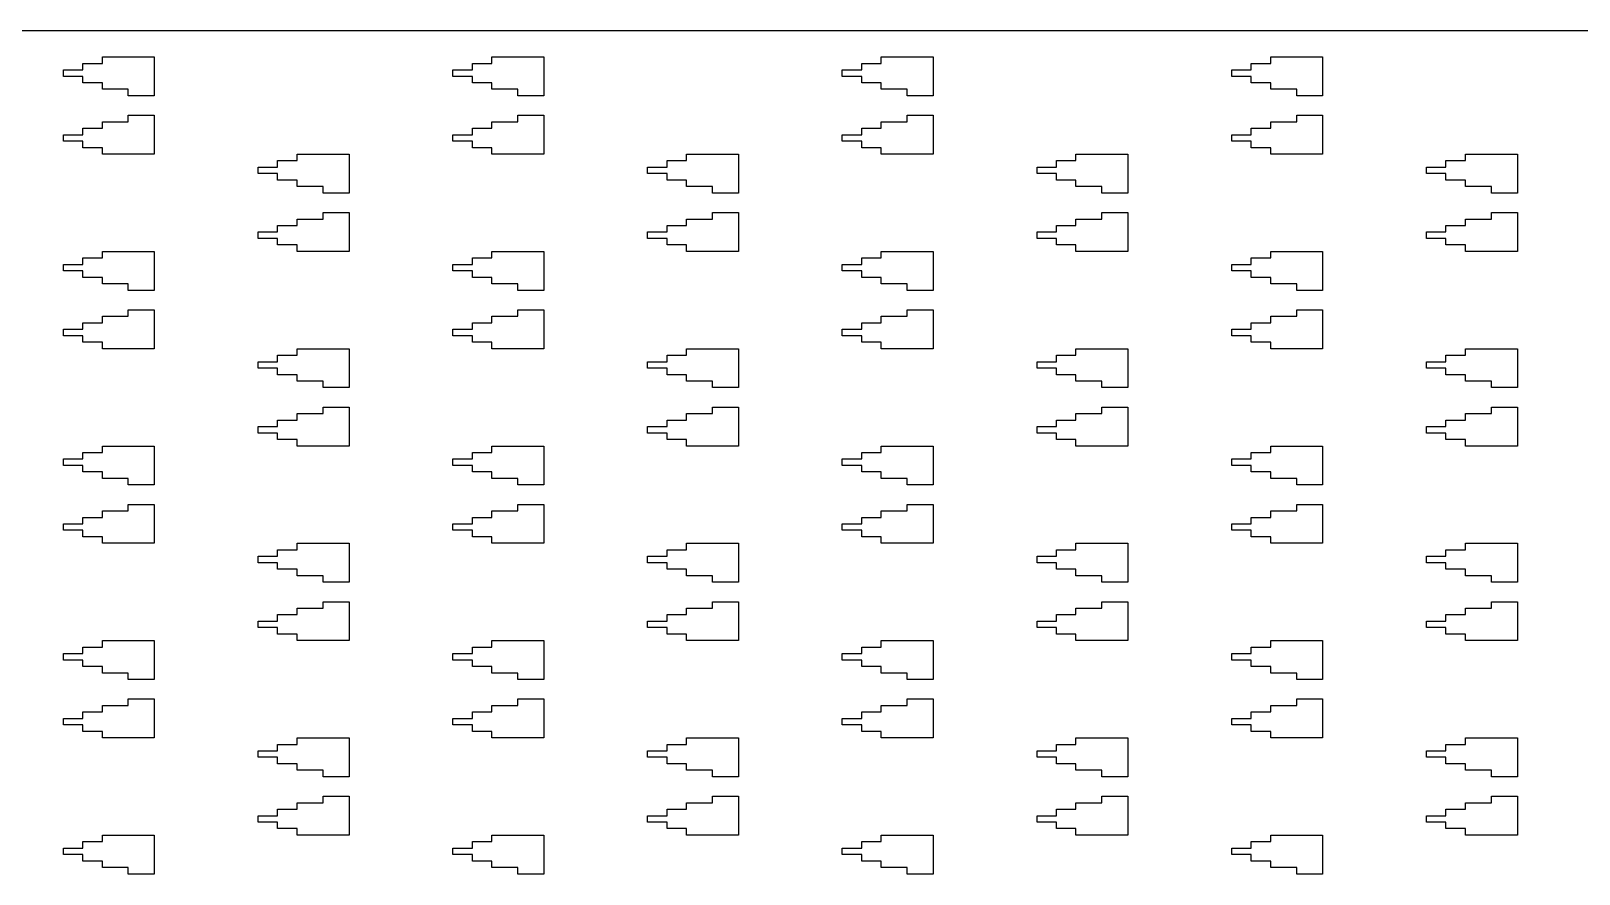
# Model space of a CAD drawing. Extents: x -38350 to 38650, y -35000 to 36000.
# Drawn here: x 65 to 303.5, y 35870 to 36000 of the extents above; entities that cross this region are included whole.
import ezdxf

# ---------------------------------------------------------------- set-up
doc = ezdxf.new("R2010")
doc.units = 0
doc.header["$MEASUREMENT"] = 0

msp = doc.modelspace()

# ---------------------------------------------------------------- linework, layer by layer
for p, q in [((7500, 36000), (-7500, 36000)), ((73, 35994), (73, 35995)), ((73, 35995), (76, 35995)), ((76, 35995), (76, 35996)), ((76, 35996), (84, 35996)), ((84, 35996), (84, 35990)), ((133, 35994), (133, 35995)), ((133, 35995), (136, 35995)), ((136, 35995), (136, 35996)), ((136, 35996), (144, 35996)), ((144, 35996), (144, 35990)), ((193, 35994), (193, 35995)), ((193, 35995), (196, 35995)), ((196, 35995), (196, 35996)), ((196, 35996), (204, 35996)), ((204, 35996), (204, 35990)), ((253, 35994), (253, 35995)), ((253, 35995), (256, 35995)), ((256, 35995), (256, 35996)), ((256, 35996), (264, 35996)), ((264, 35996), (264, 35990)), ((70, 35993), (70, 35994)), ((70, 35994), (73, 35994)), ((73, 35993), (70, 35993)), ((73, 35992), (73, 35993)), ((130, 35993), (130, 35994)), ((130, 35994), (133, 35994)), ((133, 35993), (130, 35993)), ((133, 35992), (133, 35993)), ((190, 35993), (190, 35994)), ((190, 35994), (193, 35994)), ((193, 35993), (190, 35993)), ((193, 35992), (193, 35993)), ((250, 35993), (250, 35994)), ((250, 35994), (253, 35994)), ((253, 35993), (250, 35993)), ((253, 35992), (253, 35993)), ((76, 35992), (73, 35992)), ((76, 35991), (76, 35992)), ((80, 35991), (76, 35991)), ((80, 35990), (80, 35991)), ((84, 35990), (80, 35990)), ((136, 35992), (133, 35992)), ((136, 35991), (136, 35992)), ((140, 35991), (136, 35991)), ((140, 35990), (140, 35991)), ((144, 35990), (140, 35990)), ((196, 35992), (193, 35992)), ((196, 35991), (196, 35992)), ((200, 35991), (196, 35991)), ((200, 35990), (200, 35991)), ((204, 35990), (200, 35990)), ((256, 35992), (253, 35992)), ((256, 35991), (256, 35992)), ((260, 35991), (256, 35991)), ((260, 35990), (260, 35991)), ((264, 35990), (260, 35990)), ((73, 35984), (73, 35985)), ((73, 35985), (76, 35985)), ((76, 35985), (76, 35986)), ((76, 35986), (80, 35986)), ((80, 35986), (80, 35987)), ((80, 35987), (84, 35987)), ((84, 35987), (84, 35981)), ((133, 35984), (133, 35985)), ((133, 35985), (136, 35985)), ((136, 35985), (136, 35986)), ((136, 35986), (140, 35986)), ((140, 35986), (140, 35987)), ((140, 35987), (144, 35987)), ((144, 35987), (144, 35981)), ((193, 35984), (193, 35985)), ((193, 35985), (196, 35985)), ((196, 35985), (196, 35986)), ((196, 35986), (200, 35986)), ((200, 35986), (200, 35987)), ((200, 35987), (204, 35987)), ((204, 35987), (204, 35981)), ((253, 35984), (253, 35985)), ((253, 35985), (256, 35985)), ((256, 35985), (256, 35986)), ((256, 35986), (260, 35986)), ((260, 35986), (260, 35987)), ((260, 35987), (264, 35987)), ((264, 35987), (264, 35981)), ((70, 35983), (70, 35984)), ((70, 35984), (73, 35984)), ((73, 35983), (70, 35983)), ((73, 35982), (73, 35983)), ((130, 35983), (130, 35984)), ((130, 35984), (133, 35984)), ((133, 35983), (130, 35983)), ((133, 35982), (133, 35983)), ((190, 35983), (190, 35984)), ((190, 35984), (193, 35984)), ((193, 35983), (190, 35983)), ((193, 35982), (193, 35983)), ((250, 35983), (250, 35984)), ((250, 35984), (253, 35984)), ((253, 35983), (250, 35983)), ((253, 35982), (253, 35983)), ((76, 35982), (73, 35982)), ((76, 35981), (76, 35982)), ((84, 35981), (76, 35981)), ((106, 35980), (106, 35981)), ((106, 35981), (114, 35981)), ((114, 35981), (114, 35975)), ((136, 35982), (133, 35982)), ((136, 35981), (136, 35982)), ((144, 35981), (136, 35981)), ((166, 35980), (166, 35981)), ((166, 35981), (174, 35981)), ((174, 35981), (174, 35975)), ((196, 35982), (193, 35982)), ((196, 35981), (196, 35982)), ((204, 35981), (196, 35981)), ((226, 35980), (226, 35981)), ((226, 35981), (234, 35981)), ((234, 35981), (234, 35975)), ((256, 35982), (253, 35982)), ((256, 35981), (256, 35982)), ((264, 35981), (256, 35981)), ((286, 35980), (286, 35981)), ((286, 35981), (294, 35981)), ((294, 35981), (294, 35975)), ((100, 35978), (100, 35979)), ((100, 35979), (103, 35979)), ((103, 35978), (100, 35978)), ((103, 35979), (103, 35980)), ((103, 35980), (106, 35980)), ((103, 35977), (103, 35978)), ((160, 35978), (160, 35979)), ((160, 35979), (163, 35979)), ((163, 35978), (160, 35978)), ((163, 35979), (163, 35980)), ((163, 35980), (166, 35980)), ((163, 35977), (163, 35978)), ((220, 35978), (220, 35979)), ((220, 35979), (223, 35979)), ((223, 35978), (220, 35978)), ((223, 35979), (223, 35980)), ((223, 35980), (226, 35980)), ((223, 35977), (223, 35978)), ((280, 35978), (280, 35979)), ((280, 35979), (283, 35979)), ((283, 35978), (280, 35978)), ((283, 35979), (283, 35980)), ((283, 35980), (286, 35980)), ((283, 35977), (283, 35978)), ((106, 35977), (103, 35977)), ((106, 35976), (106, 35977)), ((110, 35976), (106, 35976)), ((110, 35975), (110, 35976)), ((166, 35977), (163, 35977)), ((166, 35976), (166, 35977)), ((170, 35976), (166, 35976)), ((170, 35975), (170, 35976)), ((226, 35977), (223, 35977)), ((226, 35976), (226, 35977)), ((230, 35976), (226, 35976)), ((230, 35975), (230, 35976)), ((286, 35977), (283, 35977)), ((286, 35976), (286, 35977)), ((290, 35976), (286, 35976)), ((290, 35975), (290, 35976)), ((114, 35975), (110, 35975)), ((174, 35975), (170, 35975)), ((234, 35975), (230, 35975)), ((294, 35975), (290, 35975)), ((106, 35970), (106, 35971)), ((106, 35971), (110, 35971)), ((110, 35971), (110, 35972)), ((110, 35972), (114, 35972)), ((114, 35972), (114, 35966)), ((166, 35970), (166, 35971)), ((166, 35971), (170, 35971)), ((170, 35971), (170, 35972)), ((170, 35972), (174, 35972)), ((174, 35972), (174, 35966)), ((226, 35970), (226, 35971)), ((226, 35971), (230, 35971)), ((230, 35971), (230, 35972)), ((230, 35972), (234, 35972)), ((234, 35972), (234, 35966)), ((286, 35970), (286, 35971)), ((286, 35971), (290, 35971)), ((290, 35971), (290, 35972)), ((290, 35972), (294, 35972)), ((294, 35972), (294, 35966)), ((100, 35968), (100, 35969)), ((100, 35969), (103, 35969)), ((103, 35969), (103, 35970)), ((103, 35970), (106, 35970)), ((160, 35968), (160, 35969)), ((160, 35969), (163, 35969)), ((163, 35969), (163, 35970)), ((163, 35970), (166, 35970)), ((220, 35968), (220, 35969)), ((220, 35969), (223, 35969)), ((223, 35969), (223, 35970)), ((223, 35970), (226, 35970)), ((280, 35968), (280, 35969)), ((280, 35969), (283, 35969)), ((283, 35969), (283, 35970)), ((283, 35970), (286, 35970)), ((76, 35965), (76, 35966)), ((76, 35966), (84, 35966)), ((84, 35966), (84, 35960)), ((103, 35968), (100, 35968)), ((103, 35967), (103, 35968)), ((106, 35967), (103, 35967)), ((106, 35966), (106, 35967)), ((114, 35966), (106, 35966)), ((136, 35965), (136, 35966)), ((136, 35966), (144, 35966)), ((144, 35966), (144, 35960)), ((163, 35968), (160, 35968)), ((163, 35967), (163, 35968)), ((166, 35967), (163, 35967)), ((166, 35966), (166, 35967)), ((174, 35966), (166, 35966)), ((196, 35965), (196, 35966)), ((196, 35966), (204, 35966)), ((204, 35966), (204, 35960)), ((223, 35968), (220, 35968)), ((223, 35967), (223, 35968)), ((226, 35967), (223, 35967)), ((226, 35966), (226, 35967)), ((234, 35966), (226, 35966)), ((256, 35965), (256, 35966)), ((256, 35966), (264, 35966)), ((264, 35966), (264, 35960)), ((283, 35968), (280, 35968)), ((283, 35967), (283, 35968)), ((286, 35967), (283, 35967)), ((286, 35966), (286, 35967)), ((294, 35966), (286, 35966)), ((70, 35963), (70, 35964)), ((70, 35964), (73, 35964)), ((73, 35964), (73, 35965)), ((73, 35965), (76, 35965)), ((130, 35963), (130, 35964)), ((130, 35964), (133, 35964)), ((133, 35964), (133, 35965)), ((133, 35965), (136, 35965)), ((190, 35963), (190, 35964)), ((190, 35964), (193, 35964)), ((193, 35964), (193, 35965)), ((193, 35965), (196, 35965)), ((250, 35963), (250, 35964)), ((250, 35964), (253, 35964)), ((253, 35964), (253, 35965)), ((253, 35965), (256, 35965)), ((73, 35963), (70, 35963)), ((73, 35962), (73, 35963)), ((76, 35962), (73, 35962)), ((76, 35961), (76, 35962)), ((133, 35963), (130, 35963)), ((133, 35962), (133, 35963)), ((136, 35962), (133, 35962)), ((136, 35961), (136, 35962)), ((193, 35963), (190, 35963)), ((193, 35962), (193, 35963)), ((196, 35962), (193, 35962)), ((196, 35961), (196, 35962)), ((253, 35963), (250, 35963)), ((253, 35962), (253, 35963)), ((256, 35962), (253, 35962)), ((256, 35961), (256, 35962)), ((80, 35961), (76, 35961)), ((80, 35960), (80, 35961)), ((84, 35960), (80, 35960)), ((140, 35961), (136, 35961)), ((140, 35960), (140, 35961)), ((144, 35960), (140, 35960)), ((200, 35961), (196, 35961)), ((200, 35960), (200, 35961)), ((204, 35960), (200, 35960)), ((260, 35961), (256, 35961)), ((260, 35960), (260, 35961)), ((264, 35960), (260, 35960)), ((80, 35956), (80, 35957)), ((80, 35957), (84, 35957)), ((84, 35957), (84, 35951)), ((140, 35956), (140, 35957)), ((140, 35957), (144, 35957)), ((144, 35957), (144, 35951)), ((200, 35956), (200, 35957)), ((200, 35957), (204, 35957)), ((204, 35957), (204, 35951)), ((260, 35956), (260, 35957)), ((260, 35957), (264, 35957)), ((264, 35957), (264, 35951)), ((70, 35953), (70, 35954)), ((70, 35954), (73, 35954)), ((73, 35954), (73, 35955)), ((73, 35955), (76, 35955)), ((76, 35955), (76, 35956)), ((76, 35956), (80, 35956)), ((130, 35953), (130, 35954)), ((130, 35954), (133, 35954)), ((133, 35954), (133, 35955)), ((133, 35955), (136, 35955)), ((136, 35955), (136, 35956)), ((136, 35956), (140, 35956)), ((190, 35953), (190, 35954)), ((190, 35954), (193, 35954)), ((193, 35954), (193, 35955)), ((193, 35955), (196, 35955)), ((196, 35955), (196, 35956)), ((196, 35956), (200, 35956)), ((250, 35953), (250, 35954)), ((250, 35954), (253, 35954)), ((253, 35954), (253, 35955)), ((253, 35955), (256, 35955)), ((256, 35955), (256, 35956)), ((256, 35956), (260, 35956)), ((73, 35953), (70, 35953)), ((73, 35952), (73, 35953)), ((76, 35952), (73, 35952)), ((76, 35951), (76, 35952)), ((133, 35953), (130, 35953)), ((133, 35952), (133, 35953)), ((136, 35952), (133, 35952)), ((136, 35951), (136, 35952)), ((193, 35953), (190, 35953)), ((193, 35952), (193, 35953)), ((196, 35952), (193, 35952)), ((196, 35951), (196, 35952)), ((253, 35953), (250, 35953)), ((253, 35952), (253, 35953)), ((256, 35952), (253, 35952)), ((256, 35951), (256, 35952)), ((84, 35951), (76, 35951)), ((103, 35949), (103, 35950)), ((103, 35950), (106, 35950)), ((106, 35950), (106, 35951)), ((106, 35951), (114, 35951)), ((114, 35951), (114, 35945)), ((144, 35951), (136, 35951)), ((163, 35949), (163, 35950)), ((163, 35950), (166, 35950)), ((166, 35950), (166, 35951)), ((166, 35951), (174, 35951)), ((174, 35951), (174, 35945)), ((204, 35951), (196, 35951)), ((223, 35949), (223, 35950)), ((223, 35950), (226, 35950)), ((226, 35950), (226, 35951)), ((226, 35951), (234, 35951)), ((234, 35951), (234, 35945)), ((264, 35951), (256, 35951)), ((283, 35949), (283, 35950)), ((283, 35950), (286, 35950)), ((286, 35950), (286, 35951)), ((286, 35951), (294, 35951)), ((294, 35951), (294, 35945)), ((100, 35948), (100, 35949)), ((100, 35949), (103, 35949)), ((103, 35948), (100, 35948)), ((103, 35947), (103, 35948)), ((106, 35947), (103, 35947)), ((106, 35946), (106, 35947)), ((160, 35948), (160, 35949)), ((160, 35949), (163, 35949)), ((163, 35948), (160, 35948)), ((163, 35947), (163, 35948)), ((166, 35947), (163, 35947)), ((166, 35946), (166, 35947)), ((220, 35948), (220, 35949)), ((220, 35949), (223, 35949)), ((223, 35948), (220, 35948)), ((223, 35947), (223, 35948)), ((226, 35947), (223, 35947)), ((226, 35946), (226, 35947)), ((280, 35948), (280, 35949)), ((280, 35949), (283, 35949)), ((283, 35948), (280, 35948)), ((283, 35947), (283, 35948)), ((286, 35947), (283, 35947)), ((286, 35946), (286, 35947)), ((110, 35946), (106, 35946)), ((110, 35945), (110, 35946)), ((114, 35945), (110, 35945)), ((170, 35946), (166, 35946)), ((170, 35945), (170, 35946)), ((174, 35945), (170, 35945)), ((230, 35946), (226, 35946)), ((230, 35945), (230, 35946)), ((234, 35945), (230, 35945)), ((290, 35946), (286, 35946)), ((290, 35945), (290, 35946)), ((294, 35945), (290, 35945)), ((110, 35941), (110, 35942)), ((110, 35942), (114, 35942)), ((114, 35942), (114, 35936)), ((170, 35941), (170, 35942)), ((170, 35942), (174, 35942)), ((174, 35942), (174, 35936)), ((230, 35941), (230, 35942)), ((230, 35942), (234, 35942)), ((234, 35942), (234, 35936)), ((290, 35941), (290, 35942)), ((290, 35942), (294, 35942)), ((294, 35942), (294, 35936)), ((103, 35939), (103, 35940)), ((103, 35940), (106, 35940)), ((106, 35940), (106, 35941)), ((106, 35941), (110, 35941)), ((163, 35939), (163, 35940)), ((163, 35940), (166, 35940)), ((166, 35940), (166, 35941)), ((166, 35941), (170, 35941)), ((223, 35939), (223, 35940)), ((223, 35940), (226, 35940)), ((226, 35940), (226, 35941)), ((226, 35941), (230, 35941)), ((283, 35939), (283, 35940)), ((283, 35940), (286, 35940)), ((286, 35940), (286, 35941)), ((286, 35941), (290, 35941)), ((100, 35938), (100, 35939)), ((100, 35939), (103, 35939)), ((103, 35938), (100, 35938)), ((103, 35937), (103, 35938)), ((160, 35938), (160, 35939)), ((160, 35939), (163, 35939)), ((163, 35938), (160, 35938)), ((163, 35937), (163, 35938)), ((220, 35938), (220, 35939)), ((220, 35939), (223, 35939)), ((223, 35938), (220, 35938)), ((223, 35937), (223, 35938)), ((280, 35938), (280, 35939)), ((280, 35939), (283, 35939)), ((283, 35938), (280, 35938)), ((283, 35937), (283, 35938)), ((73, 35934), (73, 35935)), ((73, 35935), (76, 35935)), ((76, 35935), (76, 35936)), ((76, 35936), (84, 35936)), ((84, 35936), (84, 35930)), ((106, 35937), (103, 35937)), ((106, 35936), (106, 35937)), ((114, 35936), (106, 35936)), ((133, 35934), (133, 35935)), ((133, 35935), (136, 35935)), ((136, 35935), (136, 35936)), ((136, 35936), (144, 35936)), ((144, 35936), (144, 35930)), ((166, 35937), (163, 35937)), ((166, 35936), (166, 35937)), ((174, 35936), (166, 35936)), ((193, 35934), (193, 35935)), ((193, 35935), (196, 35935)), ((196, 35935), (196, 35936)), ((196, 35936), (204, 35936)), ((204, 35936), (204, 35930)), ((226, 35937), (223, 35937)), ((226, 35936), (226, 35937)), ((234, 35936), (226, 35936)), ((253, 35934), (253, 35935)), ((253, 35935), (256, 35935)), ((256, 35935), (256, 35936)), ((256, 35936), (264, 35936)), ((264, 35936), (264, 35930)), ((286, 35937), (283, 35937)), ((286, 35936), (286, 35937)), ((294, 35936), (286, 35936)), ((70, 35933), (70, 35934)), ((70, 35934), (73, 35934)), ((73, 35933), (70, 35933)), ((73, 35932), (73, 35933)), ((130, 35933), (130, 35934)), ((130, 35934), (133, 35934)), ((133, 35933), (130, 35933)), ((133, 35932), (133, 35933)), ((190, 35933), (190, 35934)), ((190, 35934), (193, 35934)), ((193, 35933), (190, 35933)), ((193, 35932), (193, 35933)), ((250, 35933), (250, 35934)), ((250, 35934), (253, 35934)), ((253, 35933), (250, 35933)), ((253, 35932), (253, 35933)), ((76, 35932), (73, 35932)), ((76, 35931), (76, 35932)), ((80, 35931), (76, 35931)), ((80, 35930), (80, 35931)), ((136, 35932), (133, 35932)), ((136, 35931), (136, 35932)), ((140, 35931), (136, 35931)), ((140, 35930), (140, 35931)), ((196, 35932), (193, 35932)), ((196, 35931), (196, 35932)), ((200, 35931), (196, 35931)), ((200, 35930), (200, 35931)), ((256, 35932), (253, 35932)), ((256, 35931), (256, 35932)), ((260, 35931), (256, 35931)), ((260, 35930), (260, 35931)), ((84, 35930), (80, 35930)), ((144, 35930), (140, 35930)), ((204, 35930), (200, 35930)), ((264, 35930), (260, 35930)), ((76, 35925), (76, 35926)), ((76, 35926), (80, 35926)), ((80, 35926), (80, 35927)), ((80, 35927), (84, 35927)), ((84, 35927), (84, 35921)), ((136, 35925), (136, 35926)), ((136, 35926), (140, 35926)), ((140, 35926), (140, 35927)), ((140, 35927), (144, 35927)), ((144, 35927), (144, 35921)), ((196, 35925), (196, 35926)), ((196, 35926), (200, 35926)), ((200, 35926), (200, 35927)), ((200, 35927), (204, 35927)), ((204, 35927), (204, 35921)), ((256, 35925), (256, 35926)), ((256, 35926), (260, 35926)), ((260, 35926), (260, 35927)), ((260, 35927), (264, 35927)), ((264, 35927), (264, 35921)), ((70, 35923), (70, 35924)), ((70, 35924), (73, 35924)), ((73, 35923), (70, 35923)), ((73, 35924), (73, 35925)), ((73, 35925), (76, 35925)), ((73, 35922), (73, 35923)), ((130, 35923), (130, 35924)), ((130, 35924), (133, 35924)), ((133, 35923), (130, 35923)), ((133, 35924), (133, 35925)), ((133, 35925), (136, 35925)), ((133, 35922), (133, 35923)), ((190, 35923), (190, 35924)), ((190, 35924), (193, 35924)), ((193, 35923), (190, 35923)), ((193, 35924), (193, 35925)), ((193, 35925), (196, 35925)), ((193, 35922), (193, 35923)), ((250, 35923), (250, 35924)), ((250, 35924), (253, 35924)), ((253, 35923), (250, 35923)), ((253, 35924), (253, 35925)), ((253, 35925), (256, 35925)), ((253, 35922), (253, 35923)), ((76, 35922), (73, 35922)), ((76, 35921), (76, 35922)), ((84, 35921), (76, 35921)), ((106, 35920), (106, 35921)), ((106, 35921), (114, 35921)), ((114, 35921), (114, 35915)), ((136, 35922), (133, 35922)), ((136, 35921), (136, 35922)), ((144, 35921), (136, 35921)), ((166, 35920), (166, 35921)), ((166, 35921), (174, 35921)), ((174, 35921), (174, 35915)), ((196, 35922), (193, 35922)), ((196, 35921), (196, 35922)), ((204, 35921), (196, 35921)), ((226, 35920), (226, 35921)), ((226, 35921), (234, 35921)), ((234, 35921), (234, 35915)), ((256, 35922), (253, 35922)), ((256, 35921), (256, 35922)), ((264, 35921), (256, 35921)), ((286, 35920), (286, 35921)), ((286, 35921), (294, 35921)), ((294, 35921), (294, 35915)), ((100, 35918), (100, 35919)), ((100, 35919), (103, 35919)), ((103, 35919), (103, 35920)), ((103, 35920), (106, 35920)), ((160, 35918), (160, 35919)), ((160, 35919), (163, 35919)), ((163, 35919), (163, 35920)), ((163, 35920), (166, 35920)), ((220, 35918), (220, 35919)), ((220, 35919), (223, 35919)), ((223, 35919), (223, 35920)), ((223, 35920), (226, 35920)), ((280, 35918), (280, 35919)), ((280, 35919), (283, 35919)), ((283, 35919), (283, 35920)), ((283, 35920), (286, 35920)), ((103, 35918), (100, 35918)), ((103, 35917), (103, 35918)), ((106, 35917), (103, 35917)), ((106, 35916), (106, 35917)), ((110, 35916), (106, 35916)), ((110, 35915), (110, 35916)), ((163, 35918), (160, 35918)), ((163, 35917), (163, 35918)), ((166, 35917), (163, 35917)), ((166, 35916), (166, 35917)), ((170, 35916), (166, 35916)), ((170, 35915), (170, 35916)), ((223, 35918), (220, 35918)), ((223, 35917), (223, 35918)), ((226, 35917), (223, 35917)), ((226, 35916), (226, 35917)), ((230, 35916), (226, 35916)), ((230, 35915), (230, 35916)), ((283, 35918), (280, 35918)), ((283, 35917), (283, 35918)), ((286, 35917), (283, 35917)), ((286, 35916), (286, 35917)), ((290, 35916), (286, 35916)), ((290, 35915), (290, 35916)), ((114, 35915), (110, 35915)), ((174, 35915), (170, 35915)), ((234, 35915), (230, 35915)), ((294, 35915), (290, 35915)), ((106, 35910), (106, 35911)), ((106, 35911), (110, 35911)), ((110, 35911), (110, 35912)), ((110, 35912), (114, 35912)), ((114, 35912), (114, 35906)), ((166, 35910), (166, 35911)), ((166, 35911), (170, 35911)), ((170, 35911), (170, 35912)), ((170, 35912), (174, 35912)), ((174, 35912), (174, 35906)), ((226, 35910), (226, 35911)), ((226, 35911), (230, 35911)), ((230, 35911), (230, 35912)), ((230, 35912), (234, 35912)), ((234, 35912), (234, 35906)), ((286, 35910), (286, 35911)), ((286, 35911), (290, 35911)), ((290, 35911), (290, 35912)), ((290, 35912), (294, 35912)), ((294, 35912), (294, 35906)), ((100, 35908), (100, 35909)), ((100, 35909), (103, 35909)), ((103, 35909), (103, 35910)), ((103, 35910), (106, 35910)), ((160, 35908), (160, 35909)), ((160, 35909), (163, 35909)), ((163, 35909), (163, 35910)), ((163, 35910), (166, 35910)), ((220, 35908), (220, 35909)), ((220, 35909), (223, 35909)), ((223, 35909), (223, 35910)), ((223, 35910), (226, 35910)), ((280, 35908), (280, 35909)), ((280, 35909), (283, 35909)), ((283, 35909), (283, 35910)), ((283, 35910), (286, 35910)), ((103, 35908), (100, 35908)), ((103, 35907), (103, 35908)), ((106, 35907), (103, 35907)), ((106, 35906), (106, 35907)), ((163, 35908), (160, 35908)), ((163, 35907), (163, 35908)), ((166, 35907), (163, 35907)), ((166, 35906), (166, 35907)), ((223, 35908), (220, 35908)), ((223, 35907), (223, 35908)), ((226, 35907), (223, 35907)), ((226, 35906), (226, 35907)), ((283, 35908), (280, 35908)), ((283, 35907), (283, 35908)), ((286, 35907), (283, 35907)), ((286, 35906), (286, 35907)), ((70, 35903), (70, 35904)), ((70, 35904), (73, 35904)), ((73, 35904), (73, 35905)), ((73, 35905), (76, 35905)), ((76, 35905), (76, 35906)), ((76, 35906), (84, 35906)), ((84, 35906), (84, 35900)), ((114, 35906), (106, 35906)), ((130, 35903), (130, 35904)), ((130, 35904), (133, 35904)), ((133, 35904), (133, 35905)), ((133, 35905), (136, 35905)), ((136, 35905), (136, 35906)), ((136, 35906), (144, 35906)), ((144, 35906), (144, 35900)), ((174, 35906), (166, 35906)), ((190, 35903), (190, 35904)), ((190, 35904), (193, 35904)), ((193, 35904), (193, 35905)), ((193, 35905), (196, 35905)), ((196, 35905), (196, 35906)), ((196, 35906), (204, 35906)), ((204, 35906), (204, 35900)), ((234, 35906), (226, 35906)), ((250, 35903), (250, 35904)), ((250, 35904), (253, 35904)), ((253, 35904), (253, 35905)), ((253, 35905), (256, 35905)), ((256, 35905), (256, 35906)), ((256, 35906), (264, 35906)), ((264, 35906), (264, 35900)), ((294, 35906), (286, 35906)), ((73, 35903), (70, 35903)), ((73, 35902), (73, 35903)), ((76, 35902), (73, 35902)), ((76, 35901), (76, 35902)), ((133, 35903), (130, 35903)), ((133, 35902), (133, 35903)), ((136, 35902), (133, 35902)), ((136, 35901), (136, 35902)), ((193, 35903), (190, 35903)), ((193, 35902), (193, 35903)), ((196, 35902), (193, 35902)), ((196, 35901), (196, 35902)), ((253, 35903), (250, 35903)), ((253, 35902), (253, 35903)), ((256, 35902), (253, 35902)), ((256, 35901), (256, 35902)), ((80, 35901), (76, 35901)), ((80, 35900), (80, 35901)), ((84, 35900), (80, 35900)), ((140, 35901), (136, 35901)), ((140, 35900), (140, 35901)), ((144, 35900), (140, 35900)), ((200, 35901), (196, 35901)), ((200, 35900), (200, 35901)), ((204, 35900), (200, 35900)), ((260, 35901), (256, 35901)), ((260, 35900), (260, 35901)), ((264, 35900), (260, 35900)), ((80, 35896), (80, 35897)), ((80, 35897), (84, 35897)), ((84, 35897), (84, 35891)), ((140, 35896), (140, 35897)), ((140, 35897), (144, 35897)), ((144, 35897), (144, 35891)), ((200, 35896), (200, 35897)), ((200, 35897), (204, 35897)), ((204, 35897), (204, 35891)), ((260, 35896), (260, 35897)), ((260, 35897), (264, 35897)), ((264, 35897), (264, 35891)), ((73, 35894), (73, 35895)), ((73, 35895), (76, 35895)), ((76, 35895), (76, 35896)), ((76, 35896), (80, 35896)), ((133, 35894), (133, 35895)), ((133, 35895), (136, 35895)), ((136, 35895), (136, 35896)), ((136, 35896), (140, 35896)), ((193, 35894), (193, 35895)), ((193, 35895), (196, 35895)), ((196, 35895), (196, 35896)), ((196, 35896), (200, 35896)), ((253, 35894), (253, 35895)), ((253, 35895), (256, 35895)), ((256, 35895), (256, 35896)), ((256, 35896), (260, 35896)), ((70, 35893), (70, 35894)), ((70, 35894), (73, 35894)), ((73, 35893), (70, 35893)), ((73, 35892), (73, 35893)), ((76, 35892), (73, 35892)), ((76, 35891), (76, 35892)), ((130, 35893), (130, 35894)), ((130, 35894), (133, 35894)), ((133, 35893), (130, 35893)), ((133, 35892), (133, 35893)), ((136, 35892), (133, 35892)), ((136, 35891), (136, 35892)), ((190, 35893), (190, 35894)), ((190, 35894), (193, 35894)), ((193, 35893), (190, 35893)), ((193, 35892), (193, 35893)), ((196, 35892), (193, 35892)), ((196, 35891), (196, 35892)), ((250, 35893), (250, 35894)), ((250, 35894), (253, 35894)), ((253, 35893), (250, 35893)), ((253, 35892), (253, 35893)), ((256, 35892), (253, 35892)), ((256, 35891), (256, 35892)), ((84, 35891), (76, 35891)), ((103, 35889), (103, 35890)), ((103, 35890), (106, 35890)), ((106, 35890), (106, 35891)), ((106, 35891), (114, 35891)), ((114, 35891), (114, 35885)), ((144, 35891), (136, 35891)), ((163, 35889), (163, 35890)), ((163, 35890), (166, 35890)), ((166, 35890), (166, 35891)), ((166, 35891), (174, 35891)), ((174, 35891), (174, 35885)), ((204, 35891), (196, 35891)), ((223, 35889), (223, 35890)), ((223, 35890), (226, 35890)), ((226, 35890), (226, 35891)), ((226, 35891), (234, 35891)), ((234, 35891), (234, 35885)), ((264, 35891), (256, 35891)), ((283, 35889), (283, 35890)), ((283, 35890), (286, 35890)), ((286, 35890), (286, 35891)), ((286, 35891), (294, 35891)), ((294, 35891), (294, 35885)), ((100, 35888), (100, 35889)), ((100, 35889), (103, 35889)), ((103, 35888), (100, 35888)), ((103, 35887), (103, 35888)), ((160, 35888), (160, 35889)), ((160, 35889), (163, 35889)), ((163, 35888), (160, 35888)), ((163, 35887), (163, 35888)), ((220, 35888), (220, 35889)), ((220, 35889), (223, 35889)), ((223, 35888), (220, 35888)), ((223, 35887), (223, 35888)), ((280, 35888), (280, 35889)), ((280, 35889), (283, 35889)), ((283, 35888), (280, 35888)), ((283, 35887), (283, 35888)), ((106, 35887), (103, 35887)), ((106, 35886), (106, 35887)), ((110, 35886), (106, 35886)), ((110, 35885), (110, 35886)), ((114, 35885), (110, 35885)), ((166, 35887), (163, 35887)), ((166, 35886), (166, 35887)), ((170, 35886), (166, 35886)), ((170, 35885), (170, 35886)), ((174, 35885), (170, 35885)), ((226, 35887), (223, 35887)), ((226, 35886), (226, 35887)), ((230, 35886), (226, 35886)), ((230, 35885), (230, 35886)), ((234, 35885), (230, 35885)), ((286, 35887), (283, 35887)), ((286, 35886), (286, 35887)), ((290, 35886), (286, 35886)), ((290, 35885), (290, 35886)), ((294, 35885), (290, 35885)), ((103, 35879), (103, 35880)), ((103, 35880), (106, 35880)), ((106, 35880), (106, 35881)), ((106, 35881), (110, 35881)), ((110, 35881), (110, 35882)), ((110, 35882), (114, 35882)), ((114, 35882), (114, 35876)), ((163, 35879), (163, 35880)), ((163, 35880), (166, 35880)), ((166, 35880), (166, 35881)), ((166, 35881), (170, 35881)), ((170, 35881), (170, 35882)), ((170, 35882), (174, 35882)), ((174, 35882), (174, 35876)), ((223, 35879), (223, 35880)), ((223, 35880), (226, 35880)), ((226, 35880), (226, 35881)), ((226, 35881), (230, 35881)), ((230, 35881), (230, 35882)), ((230, 35882), (234, 35882)), ((234, 35882), (234, 35876)), ((283, 35879), (283, 35880)), ((283, 35880), (286, 35880)), ((286, 35880), (286, 35881)), ((286, 35881), (290, 35881)), ((290, 35881), (290, 35882)), ((290, 35882), (294, 35882)), ((294, 35882), (294, 35876)), ((100, 35878), (100, 35879)), ((100, 35879), (103, 35879)), ((103, 35878), (100, 35878)), ((103, 35877), (103, 35878)), ((160, 35878), (160, 35879)), ((160, 35879), (163, 35879)), ((163, 35878), (160, 35878)), ((163, 35877), (163, 35878)), ((220, 35878), (220, 35879)), ((220, 35879), (223, 35879)), ((223, 35878), (220, 35878)), ((223, 35877), (223, 35878)), ((280, 35878), (280, 35879)), ((280, 35879), (283, 35879)), ((283, 35878), (280, 35878)), ((283, 35877), (283, 35878)), ((76, 35875), (76, 35876)), ((76, 35876), (84, 35876)), ((84, 35876), (84, 35870)), ((106, 35877), (103, 35877)), ((106, 35876), (106, 35877)), ((114, 35876), (106, 35876)), ((136, 35875), (136, 35876)), ((136, 35876), (144, 35876)), ((144, 35876), (144, 35870)), ((166, 35877), (163, 35877)), ((166, 35876), (166, 35877)), ((174, 35876), (166, 35876)), ((196, 35875), (196, 35876)), ((196, 35876), (204, 35876)), ((204, 35876), (204, 35870)), ((226, 35877), (223, 35877)), ((226, 35876), (226, 35877)), ((234, 35876), (226, 35876)), ((256, 35875), (256, 35876)), ((256, 35876), (264, 35876)), ((264, 35876), (264, 35870)), ((286, 35877), (283, 35877)), ((286, 35876), (286, 35877)), ((294, 35876), (286, 35876)), ((70, 35873), (70, 35874)), ((70, 35874), (73, 35874)), ((73, 35873), (70, 35873)), ((73, 35874), (73, 35875)), ((73, 35875), (76, 35875)), ((73, 35872), (73, 35873)), ((130, 35873), (130, 35874)), ((130, 35874), (133, 35874)), ((133, 35873), (130, 35873)), ((133, 35874), (133, 35875)), ((133, 35875), (136, 35875)), ((133, 35872), (133, 35873)), ((190, 35873), (190, 35874)), ((190, 35874), (193, 35874)), ((193, 35873), (190, 35873)), ((193, 35874), (193, 35875)), ((193, 35875), (196, 35875)), ((193, 35872), (193, 35873)), ((250, 35873), (250, 35874)), ((250, 35874), (253, 35874)), ((253, 35873), (250, 35873)), ((253, 35874), (253, 35875)), ((253, 35875), (256, 35875)), ((253, 35872), (253, 35873)), ((76, 35872), (73, 35872)), ((76, 35871), (76, 35872)), ((80, 35871), (76, 35871)), ((80, 35870), (80, 35871)), ((136, 35872), (133, 35872)), ((136, 35871), (136, 35872)), ((140, 35871), (136, 35871)), ((140, 35870), (140, 35871)), ((196, 35872), (193, 35872)), ((196, 35871), (196, 35872)), ((200, 35871), (196, 35871)), ((200, 35870), (200, 35871)), ((256, 35872), (253, 35872)), ((256, 35871), (256, 35872)), ((260, 35871), (256, 35871)), ((260, 35870), (260, 35871)), ((84, 35870), (80, 35870)), ((144, 35870), (140, 35870)), ((204, 35870), (200, 35870)), ((264, 35870), (260, 35870))]:
    msp.add_line(p, q)

doc.saveas('drawing.dxf')
